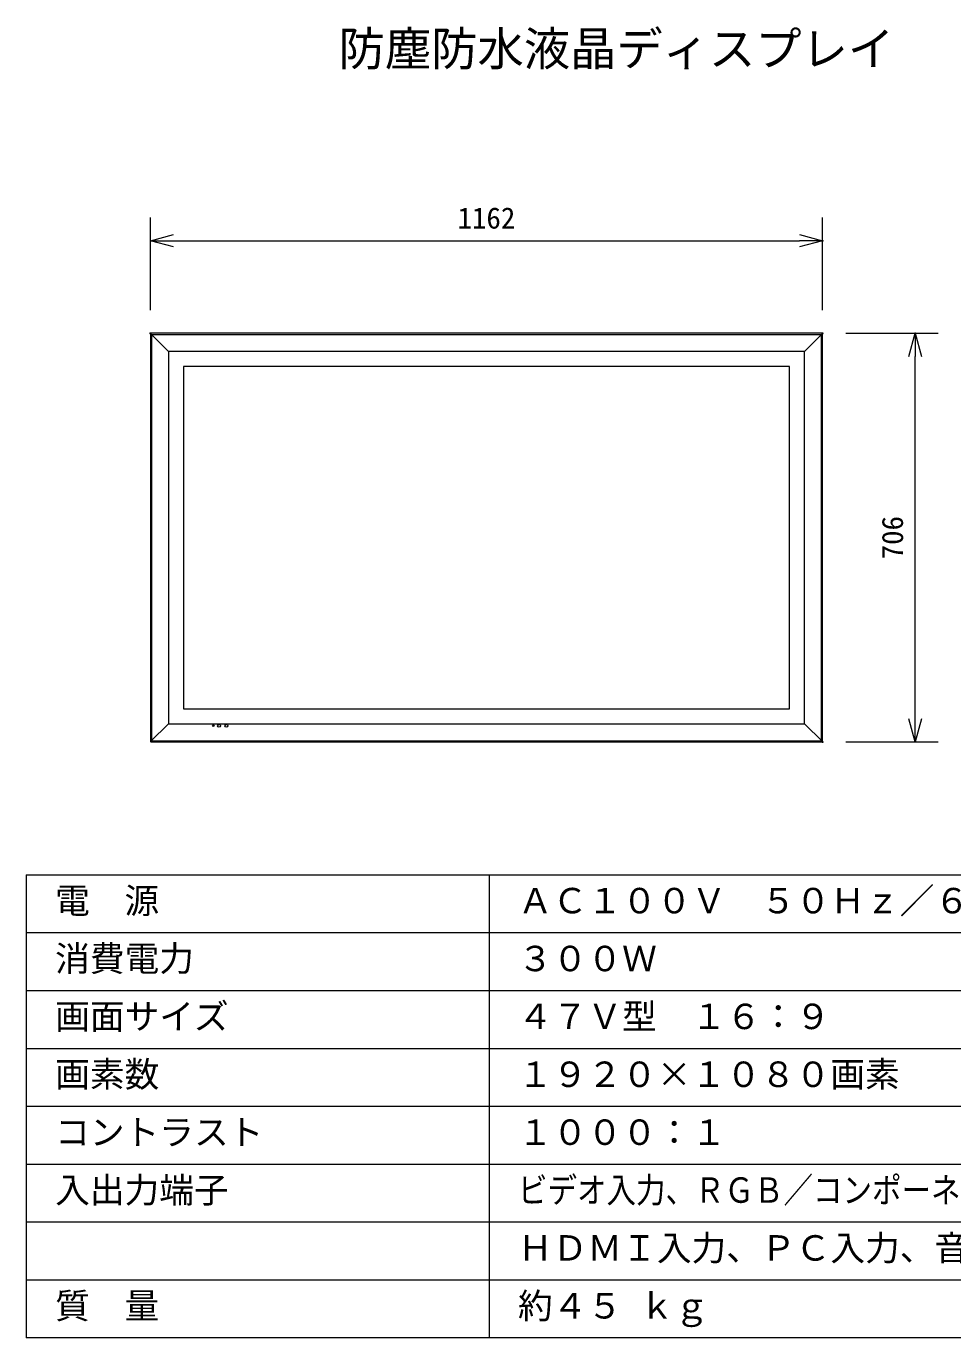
# Model space of a CAD drawing. Units: millimetres, scale not verified. Extents: x -63 to 62, y -56 to 57.
# Drawn here: x -62.5 to 17.5, y -56.5 to 56.8 of the extents above; entities that cross this region are included whole.
import ezdxf
from ezdxf.enums import TextEntityAlignment as Align

# ---------------------------------------------------------------- set-up
doc = ezdxf.new("R2010")
doc.units = ezdxf.units.MM
doc.header["$LTSCALE"] = 0.125
doc.header["$PDMODE"] = 32
doc.header["$PDSIZE"] = 0.0625
for name, color, linetype, lineweight in [('0-0_0', 1, 'Continuous', 18), ('0-2_WAKU', 1, 'Continuous', 18), ('0-4_SUNPO', 7, 'Continuous', 20)]:
    doc.layers.add(name, color=color, linetype=linetype, lineweight=lineweight)
doc.layers.add('0-1_DEFPOINTS', color=7, linetype='Continuous')
doc.layers.add('0-3_MOJI1', color=7, linetype='Continuous')
doc.styles.add('ＭＳ ゴシック', font='')
doc.styles.get('ＭＳ ゴシック').set_extended_font_data('MS Gothic')

# ---------------------------------------------------------------- blocks, each defined once
blk = doc.blocks.new('_OPEN30')
at = {"layer": '0-0_0', "color": 7, "lineweight": 20}
blk.add_line((0, 0), (-1, 0), dxfattribs=at)
blk.add_lwpolyline([(-1, 0.26795), (0, 0), (-1, -0.26795)], dxfattribs=at)
blk = doc.blocks.new('D6')
at = {"layer": '0-1_DEFPOINTS'}
for p in [(0.1104, 43.1993), (-57.9896, 35.1993), (0.1104, 35.1993)]:
    blk.add_point(p, dxfattribs=at)
at = {"layer": '0-4_SUNPO'}
for p, q in [((-57.9896, 37.1993), (-57.9896, 45.1993)), ((0.1104, 37.1993), (0.1104, 45.1993)), ((-55.9896, 43.1993), (-1.8896, 43.1993))]:
    blk.add_line(p, q, dxfattribs=at)
at = {"layer": '0-4_SUNPO', "xscale": 2, "yscale": 2, "rotation": 180}
blk.add_blockref('_OPEN30', (-57.9896, 43.1993), dxfattribs=at)
at = {"layer": '0-4_SUNPO', "xscale": 2, "yscale": 2}
blk.add_blockref('_OPEN30', (0.1104, 43.1993), dxfattribs=at)
at = {"layer": '0-4_SUNPO', "style": 'ＭＳ ゴシック'}
blk.add_text('1162', height=1.833, dxfattribs=at).set_placement((-31.4396, 43.6993), align=Align.BOTTOM_LEFT)
blk = doc.blocks.new('D5')
at = {"layer": '0-1_DEFPOINTS'}
for p in [(0.1056, 35.2073), (8.1056, 35.2073), (0.1056, -0.0927)]:
    blk.add_point(p, dxfattribs=at)
at = {"layer": '0-4_SUNPO'}
for p, q in [((2.1056, 35.2073), (10.1056, 35.2073)), ((8.1056, 1.9073), (8.1056, 33.2073)), ((2.1056, -0.0927), (10.1056, -0.0927))]:
    blk.add_line(p, q, dxfattribs=at)
at = {"layer": '0-4_SUNPO', "xscale": 2, "yscale": 2}
for p, rotation in [((8.1056, 35.2073), 90), ((8.1056, -0.0927), 270)]:
    blk.add_blockref('_OPEN30', p, dxfattribs=dict(at, rotation=rotation))
at = {"layer": '0-4_SUNPO', "style": 'ＭＳ ゴシック'}
blk.add_text('706', height=1.833, rotation=90, dxfattribs=at).set_placement((7.6056, 15.6823), align=Align.BOTTOM_LEFT)

msp = doc.modelspace()

# ---------------------------------------------------------------- linework, layer by layer
at = {"layer": '0-0_0', "color": 7}
for p, q in [((-51.8029, 30.2193), (-51.8029, -4.96)), ((-51.7955, 30.237), (-51.7602, 30.2723)), ((6.2368, 30.2797), (-51.7425, 30.2797)), ((6.2545, 30.2723), (6.2898, 30.237)), ((6.2971, -4.96), (6.2971, 30.2193)), ((-51.7602, -5.013), (-51.7955, -4.9777)), ((-51.7425, -5.0203), (6.2368, -5.0203)), ((6.2898, -4.9777), (6.2545, -5.013))]:
    msp.add_line(p, q, dxfattribs=at)
at = {"layer": '0-0_0'}
for p, q in [((-50.2029, 28.6797), (-51.7779, 30.2547)), ((-51.7102, 30.1693), (-51.7102, -4.91)), ((-51.6925, 30.187), (6.1868, 30.187)), ((4.7325, 28.715), (6.2721, 30.2547)), ((6.2045, -4.91), (6.2045, 30.1693)), ((4.7325, 28.715), (-50.2382, 28.715)), ((-50.2382, 28.715), (-50.2382, -3.4557)), ((4.7325, -3.4557), (4.7325, 28.715)), ((3.4376, 27.4079), (-48.9434, 27.4079)), ((-48.9434, 27.4079), (-48.9434, -2.1486)), ((3.4376, -2.1486), (3.4376, 27.4079)), ((-48.9434, -2.1486), (3.4376, -2.1486)), ((-51.7779, -4.9953), (-50.2382, -3.4557)), ((-50.2382, -3.4557), (4.7325, -3.4557)), ((4.7325, -3.4557), (6.2721, -4.9953)), ((-51.6925, -4.9277), (6.1868, -4.9277))]:
    msp.add_line(p, q, dxfattribs=at)
for centre, radius in [((-46.3679, -3.6203), 0.07), ((-45.8629, -3.6203), 0.1275), ((-45.2279, -3.6203), 0.1275)]:
    msp.add_circle(centre, radius, dxfattribs=at)
at = {"layer": '0-0_0', "color": 7}
for centre, start, end in [((-51.7779, 30.2193), 135, 180), ((-51.7425, 30.2547), 90, 135), ((6.2368, 30.2547), 45, 90), ((6.2721, 30.2193), 0, 45), ((-51.7779, -4.96), 180, 225), ((-51.7425, -4.9953), 225, 270), ((6.2368, -4.9953), 270, 315), ((6.2721, -4.96), 315, 0)]:
    msp.add_arc(centre, 0.025, start, end, dxfattribs=at)
at = {"layer": '0-2_WAKU', "color": 4}
for p, q in [((-62.5326, -16.4859), (62.4674, -16.4859)), ((-62.5326, -16.4859), (-62.5326, -56.4859)), ((-22.5326, -16.4859), (-22.5326, -56.4859)), ((62.4674, -56.4859), (-62.5326, -56.4859))]:
    msp.add_line(p, q, dxfattribs=at)
at = {"layer": '0-2_WAKU'}
for p, q in [((-62.5326, -21.4859), (62.4674, -21.4859)), ((-62.5326, -26.4859), (62.4674, -26.4859)), ((-62.5326, -31.4859), (62.4674, -31.4859)), ((-62.5326, -36.4859), (62.4674, -36.4859)), ((-62.5326, -41.4859), (62.4674, -41.4859)), ((-62.5326, -46.4859), (62.4674, -46.4859)), ((-62.5326, -51.4859), (62.4674, -51.4859))]:
    msp.add_line(p, q, dxfattribs=at)

# ---------------------------------------------------------------- block references
at = {"layer": '0-4_SUNPO'}
for name in ['D6', 'D5']:
    msp.add_blockref(name, (6.1868, -4.9277), dxfattribs=at)

# ---------------------------------------------------------------- texts
at = {"layer": '0-3_MOJI1', "style": 'ＭＳ ゴシック'}
for s, height, p in [('防塵防水液晶ディスプレイ', 2.933, (-35.5326, 52.5141)), ('電  源', 2.199, (-60.0326, -20.4859)), ('ＡＣ１００Ｖ\u3000５０Ｈｚ／６０Ｈｚ', 2.199, (-20.0326, -20.4859)), ('消費電力', 2.199, (-60.0326, -25.4859)), ('３００Ｗ', 2.199, (-20.0326, -25.4859)), ('画面サイズ', 2.199, (-60.0326, -30.4859)), ('４７Ｖ型\u3000１６：９', 2.199, (-20.0326, -30.4859)), ('画素数', 2.199, (-60.0326, -35.4859)), ('１９２０×１０８０画素', 2.199, (-20.0326, -35.4859)), ('コントラスト', 2.199, (-60.0326, -40.4859)), ('１０００：１', 2.199, (-20.0326, -40.4859)), ('入出力端子', 2.199, (-60.0326, -45.4859)), ('ＨＤＭＩ入力、ＰＣ入力、音声入力、外部制御端子', 2.199, (-20.0326, -50.4859)), ('質\u3000量', 2.199, (-60.0326, -55.4859)), ('約４５ ｋｇ', 2.199, (-20.0326, -55.4859))]:
    msp.add_text(s, height=height, dxfattribs=at).set_placement(p, align=Align.BOTTOM_LEFT)
at = {"layer": '0-3_MOJI1', "style": 'ＭＳ ゴシック', "width": 0.85}
msp.add_text('ビデオ入力、ＲＧＢ／コンポーネント入力、ＤＶＩ－Ｄ入力、', height=2.199, dxfattribs=at).set_placement((-20.0326, -45.4859), align=Align.BOTTOM_LEFT)

doc.saveas('drawing.dxf')
